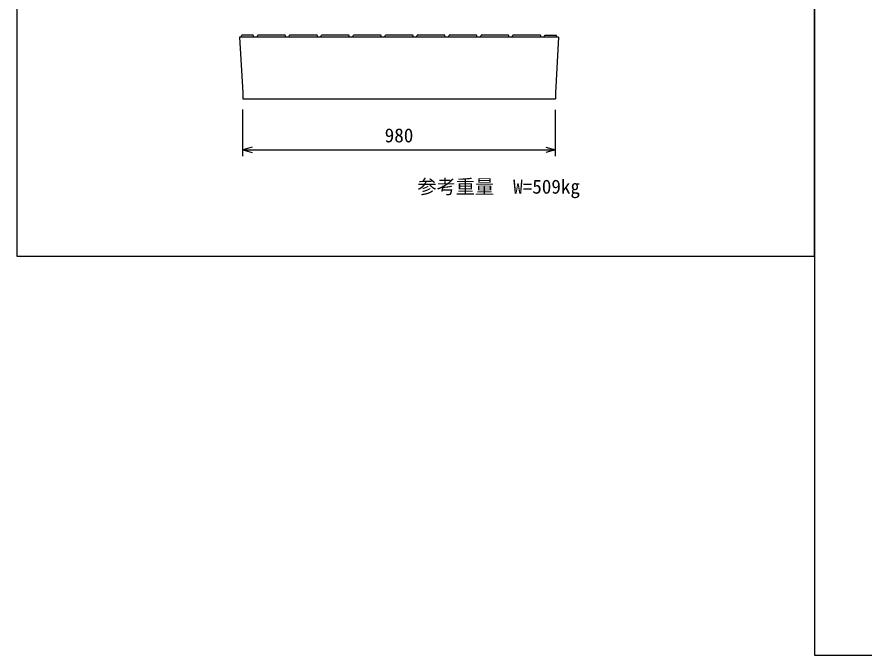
# Model space of a CAD drawing. Units: millimetres, scale not verified. Extents: x -16800 to 16800, y -5940 to 5940.
# Drawn here: x -6395 to -3739, y 456 to 2457 of the extents above; entities that cross this region are included whole.
import ezdxf
from ezdxf.enums import TextEntityAlignment as Align

# ---------------------------------------------------------------- set-up
doc = ezdxf.new("R2010")
doc.units = ezdxf.units.MM
doc.header["$LTSCALE"] = 20
for name, color, linetype, lineweight in [('0-0_DIM', 7, 'Continuous', 25), ('0-2_HATCH', 6, 'Continuous', 25), ('0-5_OUTLINE', 3, 'Continuous', 25), ('0-6_TXT', 7, 'Continuous', 25)]:
    doc.layers.add(name, color=color, linetype=linetype, lineweight=lineweight)
doc.styles.add('ＭＳ ゴシック', font='')
doc.styles.get('ＭＳ ゴシック').set_extended_font_data('MS Gothic')

msp = doc.modelspace()

# ---------------------------------------------------------------- linework, layer by layer
at = {"layer": '0-0_DIM'}
for p, q in [((-5686.79, 2020.18), (-5686.79, 2166.88)), ((-4706.79, 2020.18), (-4706.79, 2165.86)), ((-5686.79, 2040.18), (-4706.79, 2040.18))]:
    msp.add_line(p, q, dxfattribs=at)
for points in [[(-5656.79, 2048.22), (-5686.79, 2040.18), (-5656.79, 2032.14)], [(-4736.79, 2048.22), (-4706.79, 2040.18), (-4736.79, 2032.14)]]:
    msp.add_lwpolyline(points, dxfattribs=at)
at = {"layer": '0-2_HATCH'}
for p, q in [((-5691.79, 2393.18), (-5689.79, 2399.68)), ((-5641.79, 2393.18), (-5639.79, 2399.68)), ((-5541.79, 2393.18), (-5539.79, 2399.68)), ((-5441.79, 2393.18), (-5439.79, 2399.68)), ((-5341.79, 2393.18), (-5339.79, 2399.68)), ((-5241.79, 2393.18), (-5239.79, 2399.68)), ((-5141.79, 2393.18), (-5139.79, 2399.68)), ((-5041.79, 2393.18), (-5039.79, 2399.68)), ((-4941.79, 2393.18), (-4939.79, 2399.68)), ((-4841.79, 2393.18), (-4839.79, 2399.68)), ((-4701.79, 2393.18), (-4703.79, 2399.68))]:
    msp.add_line(p, q, dxfattribs=at)
for points in [[(-5651.79, 2393.18), (-5653.79, 2399.68), (-5689.79, 2399.68)], [(-5551.79, 2393.18), (-5553.79, 2399.68), (-5639.79, 2399.68)], [(-5451.79, 2393.18), (-5453.79, 2399.68), (-5539.79, 2399.68)], [(-5351.79, 2393.18), (-5353.79, 2399.68), (-5439.79, 2399.68)], [(-5251.79, 2393.18), (-5253.79, 2399.68), (-5339.79, 2399.68)], [(-5151.79, 2393.18), (-5153.79, 2399.68), (-5239.79, 2399.68)], [(-5051.79, 2393.18), (-5053.79, 2399.68), (-5139.79, 2399.68)], [(-4951.79, 2393.18), (-4953.79, 2399.68), (-5039.79, 2399.68)], [(-4851.79, 2393.18), (-4853.79, 2399.68), (-4939.79, 2399.68)], [(-4751.79, 2393.18), (-4753.79, 2399.68), (-4839.79, 2399.68)], [(-4741.79, 2393.18), (-4739.79, 2399.68), (-4703.79, 2399.68)]]:
    msp.add_lwpolyline(points, dxfattribs=at)
at = {"layer": '0-5_OUTLINE'}
for p, q in [((-5696.79, 2393.18), (-5686.79, 2219.18)), ((-4696.79, 2393.18), (-5696.79, 2393.18)), ((-4696.79, 2393.18), (-4706.79, 2219.18)), ((-4706.79, 2219.18), (-4706.79, 2200.18))]:
    msp.add_line(p, q, dxfattribs=at)
msp.add_lwpolyline([(-5686.79, 2219.18), (-5686.79, 2200.18), (-4706.79, 2200.18)], dxfattribs=at)
at = {"layer": '0-6_TXT'}
for points in [[(-6394.71, 1706.11), (-3894.71, 1706.11), (-3894.71, 4256.11), (-6394.71, 4256.11)], [(-3894.71, 456.11), (-1394.71, 456.11), (-1394.71, 4256.11), (-3894.71, 4256.11)]]:
    msp.add_lwpolyline(points, close=True, dxfattribs=at)

# ---------------------------------------------------------------- texts
at = {"layer": '0-0_DIM', "style": 'ＭＳ ゴシック'}
for s, p in [('980', (-5241.79, 2050.18)), ('参考重量\u3000W=509kg', (-5139.06, 1889.46))]:
    msp.add_text(s, height=43.99, dxfattribs=at).set_placement(p, align=Align.BOTTOM_LEFT)

doc.saveas('drawing.dxf')
